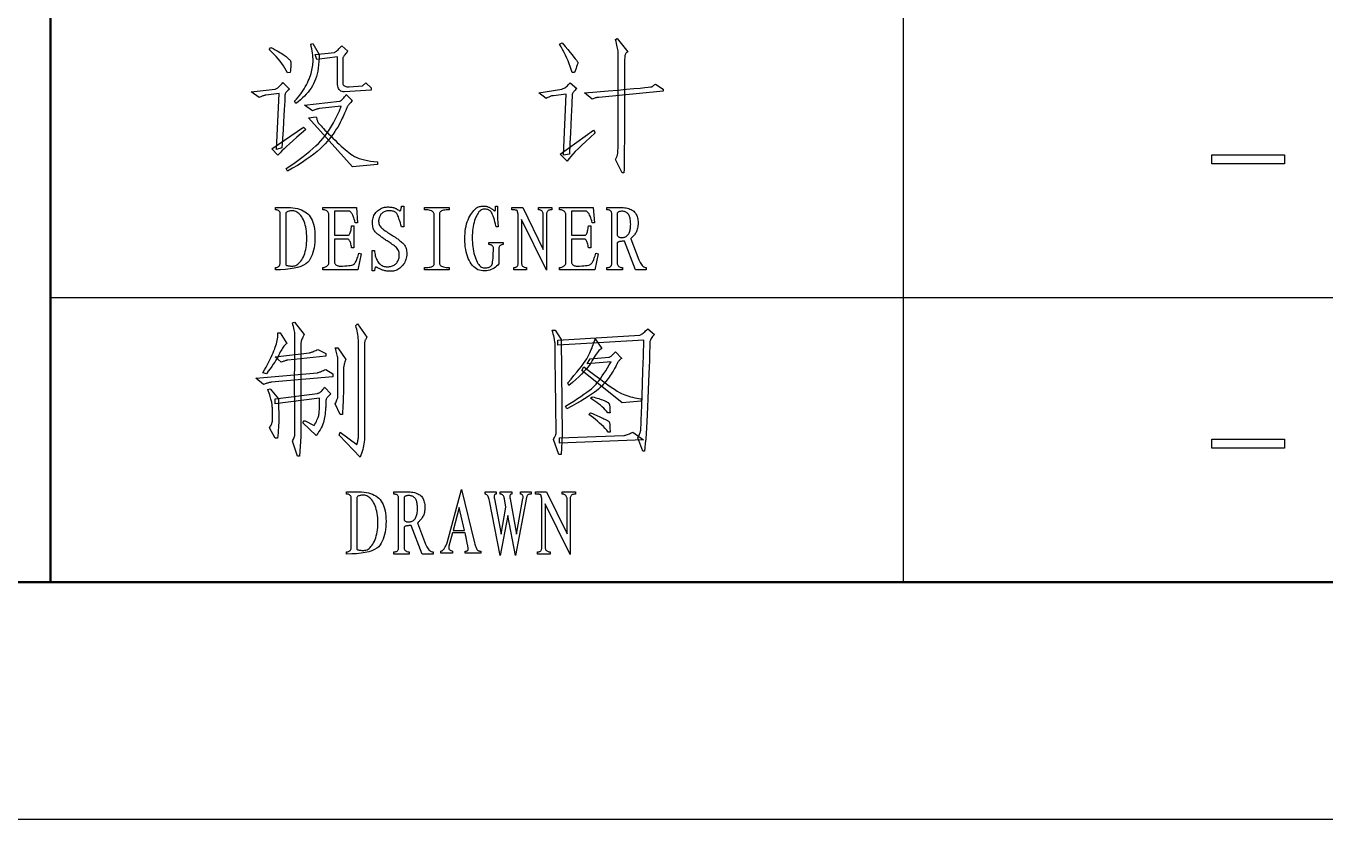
# Model space of a CAD drawing. Extents: x 0 to 420, y 0 to 297.
# Drawn here: x 234.48 to 261.9, y 0 to 16.74 of the extents above; entities that cross this region are included whole.
import ezdxf

# ---------------------------------------------------------------- set-up
doc = ezdxf.new("R2010")
doc.units = 0

msp = doc.modelspace()

# ---------------------------------------------------------------- linework, layer by layer
at = {"color": 7, "lineweight": 50}
for p, q in [((235, 5), (235, 47)), ((415, 5), (25, 5)), ((235, 5), (415, 5)), ((235, 5), (415, 5)), ((235, 5), (415, 5)), ((235, 5), (415, 5)), ((235, 5), (415, 5)), ((235, 5), (415, 5)), ((235, 5), (415, 5))]:
    msp.add_line(p, q, dxfattribs=at)
at = {"color": 7, "lineweight": 25}
for p, q in [((253, 5), (253, 47)), ((303, 11), (235, 11)), ((0, 0), (420, 0))]:
    msp.add_line(p, q, dxfattribs=at)
for points in [[(247.183, 16.19), (247.171, 16.183), (247.161, 16.175), (247.152, 16.167), (247.144, 16.158), (247.137, 16.148), (247.131, 16.138), (247.126, 16.127), (247.123, 16.115), (247.12, 16.103), (247.118, 16.091), (247.117, 16.068), (247.116, 16.027), (247.115, 15.966), (247.114, 15.886), (247.114, 15.788), (247.113, 15.67), (247.113, 15.533), (247.113, 15.376), (247.112, 15.201), (247.112, 15.007), (247.112, 14.81), (247.112, 14.626), (247.111, 14.455), (247.11, 14.298), (247.109, 14.154), (247.108, 14.024), (247.107, 13.907), (247.105, 13.803), (247.103, 13.713), (247.101, 13.636), (247.065, 13.636), (246.925, 13.917), (246.932, 13.931), (246.938, 13.945), (246.944, 13.958), (246.949, 13.971), (246.954, 13.984), (246.959, 13.997), (246.963, 14.01), (246.966, 14.022), (246.969, 14.034), (246.972, 14.046), (246.974, 14.067), (246.976, 14.107), (246.978, 14.165), (246.979, 14.243), (246.98, 14.339), (246.982, 14.454), (246.982, 14.587), (246.983, 14.74), (246.983, 14.911), (246.983, 15.101), (246.983, 15.29), (246.983, 15.462), (246.983, 15.614), (246.983, 15.748), (246.983, 15.864), (246.983, 15.96), (246.983, 16.039), (246.983, 16.098), (246.983, 16.139), (246.983, 16.161), (246.983, 16.176), (246.981, 16.193), (246.978, 16.214), (246.974, 16.238), (246.969, 16.265), (246.962, 16.295), (246.955, 16.329), (246.946, 16.365), (246.936, 16.405), (246.925, 16.448), (246.96, 16.472)], [(239.97, 16.091), (239.984, 16.078), (239.998, 16.066), (240.01, 16.055), (240.021, 16.045), (240.031, 16.035), (240.04, 16.026), (240.048, 16.018), (240.054, 16.01), (240.059, 16.003), (240.064, 15.997), (240.067, 15.989), (240.069, 15.978), (240.07, 15.963), (240.071, 15.944), (240.071, 15.922), (240.07, 15.896), (240.068, 15.867), (240.065, 15.834), (240.062, 15.797), (240.058, 15.757), (239.999, 15.745), (239.974, 15.794), (239.946, 15.843), (239.915, 15.893), (239.881, 15.942), (239.844, 15.991), (239.804, 16.04), (239.76, 16.09), (239.714, 16.139), (239.665, 16.188), (239.612, 16.237), (239.647, 16.284), (239.695, 16.259), (239.739, 16.235), (239.78, 16.213), (239.817, 16.191), (239.851, 16.171), (239.882, 16.153), (239.909, 16.135), (239.932, 16.119), (239.953, 16.104)], [(240.55, 15.517), (240.525, 15.471), (240.497, 15.427), (240.467, 15.383), (240.434, 15.34), (240.397, 15.298), (240.359, 15.257), (240.317, 15.217), (240.272, 15.177), (240.225, 15.138), (240.175, 15.101), (240.151, 15.147), (240.19, 15.192), (240.227, 15.236), (240.261, 15.279), (240.293, 15.323), (240.323, 15.366), (240.35, 15.408), (240.376, 15.45), (240.399, 15.492), (240.42, 15.534), (240.439, 15.575), (240.455, 15.616), (240.471, 15.655), (240.484, 15.694), (240.497, 15.732), (240.507, 15.768), (240.517, 15.804), (240.524, 15.839), (240.53, 15.873), (240.535, 15.906), (240.538, 15.938), (240.54, 15.971), (240.54, 16.006), (240.539, 16.042), (240.536, 16.081), (240.532, 16.122), (240.527, 16.164), (240.52, 16.209), (240.512, 16.255), (240.502, 16.304), (240.491, 16.354), (240.538, 16.366), (240.667, 16.132), (240.666, 16.056), (240.662, 15.983), (240.656, 15.914), (240.648, 15.848), (240.638, 15.785), (240.625, 15.725), (240.61, 15.668), (240.592, 15.614), (240.572, 15.564)], [(241.769, 15.429), (241.769, 15.382), (241.206, 15.347), (241.177, 15.348), (241.151, 15.354), (241.128, 15.363), (241.109, 15.377), (241.092, 15.393), (241.078, 15.414), (241.067, 15.438), (241.06, 15.467), (241.055, 15.498), (241.054, 15.534), (241.054, 16.085), (240.62, 16.026), (240.585, 16.132), (240.995, 16.179), (241.003, 16.182), (241.012, 16.188), (241.024, 16.196), (241.036, 16.207), (241.051, 16.22), (241.067, 16.235), (241.085, 16.252), (241.104, 16.272), (241.125, 16.295), (241.147, 16.319), (241.276, 16.202), (241.256, 16.182), (241.238, 16.162), (241.223, 16.145), (241.209, 16.128), (241.197, 16.113), (241.188, 16.099), (241.18, 16.086), (241.175, 16.075), (241.172, 16.064), (241.171, 16.056), (241.171, 16.043), (241.171, 16.021), (241.171, 15.99), (241.171, 15.951), (241.171, 15.902), (241.171, 15.844), (241.171, 15.777), (241.171, 15.701), (241.171, 15.616), (241.171, 15.522), (241.172, 15.509), (241.176, 15.497), (241.183, 15.487), (241.192, 15.477), (241.203, 15.47), (241.217, 15.463), (241.234, 15.458), (241.253, 15.455), (241.275, 15.453), (241.3, 15.452), (241.581, 15.476), (241.651, 15.534)], [(245.8, 16.378), (245.862, 16.304), (245.918, 16.237), (245.967, 16.178), (246.01, 16.126), (246.046, 16.08), (246.075, 16.042), (246.098, 16.012), (246.115, 15.988), (246.125, 15.971), (246.128, 15.962), (246.127, 15.955), (246.125, 15.944), (246.122, 15.931), (246.117, 15.915), (246.11, 15.896), (246.103, 15.874), (246.094, 15.849), (246.083, 15.821), (246.071, 15.79), (246.058, 15.757), (246.011, 15.757), (245.991, 15.818), (245.97, 15.878), (245.947, 15.939), (245.923, 15.999), (245.897, 16.059), (245.869, 16.118), (245.839, 16.178), (245.808, 16.237), (245.776, 16.296), (245.741, 16.354)], [(239.237, 15.347), (239.741, 15.405), (239.753, 15.409), (239.767, 15.415), (239.781, 15.423), (239.796, 15.433), (239.812, 15.446), (239.828, 15.461), (239.846, 15.479), (239.865, 15.499), (239.885, 15.521), (239.905, 15.546), (240.046, 15.405), (240.026, 15.389), (240.008, 15.374), (239.993, 15.359), (239.979, 15.344), (239.968, 15.33), (239.959, 15.317), (239.953, 15.305), (239.948, 15.293), (239.946, 15.281), (239.946, 15.27), (239.947, 15.25), (239.946, 15.209), (239.943, 15.149), (239.939, 15.068), (239.933, 14.967), (239.926, 14.846), (239.917, 14.706), (239.907, 14.545), (239.895, 14.364), (239.882, 14.163), (239.765, 14.128), (239.823, 15.311), (239.542, 15.276), (239.532, 15.274), (239.521, 15.271), (239.51, 15.267), (239.497, 15.263), (239.483, 15.259), (239.469, 15.254), (239.453, 15.248), (239.437, 15.243), (239.42, 15.236), (239.401, 15.229)], [(245.823, 14.011), (245.882, 15.3), (245.612, 15.265), (245.6, 15.264), (245.587, 15.262), (245.574, 15.259), (245.56, 15.255), (245.545, 15.25), (245.529, 15.243), (245.513, 15.236), (245.496, 15.227), (245.478, 15.217), (245.46, 15.206), (245.308, 15.323), (245.788, 15.405), (245.805, 15.409), (245.821, 15.414), (245.838, 15.422), (245.856, 15.431), (245.873, 15.443), (245.891, 15.457), (245.909, 15.473), (245.927, 15.491), (245.945, 15.512), (245.964, 15.534), (246.105, 15.417), (246.087, 15.399), (246.071, 15.382), (246.057, 15.366), (246.045, 15.351), (246.034, 15.338), (246.026, 15.326), (246.019, 15.314), (246.015, 15.304), (246.012, 15.296), (246.011, 15.288), (246.01, 15.269), (246.008, 15.227), (246.005, 15.16), (246.001, 15.071), (245.996, 14.957), (245.99, 14.82), (245.982, 14.659), (245.973, 14.474), (245.963, 14.266), (245.952, 14.034)], [(247.933, 15.358), (246.573, 15.229), (246.563, 15.229), (246.553, 15.228), (246.541, 15.226), (246.528, 15.224), (246.515, 15.221), (246.5, 15.217), (246.485, 15.212), (246.468, 15.207), (246.451, 15.201), (246.433, 15.194), (246.269, 15.323), (246.532, 15.346), (246.768, 15.366), (246.976, 15.384), (247.158, 15.4), (247.313, 15.414), (247.441, 15.426), (247.541, 15.436), (247.615, 15.443), (247.661, 15.449), (247.681, 15.452), (247.687, 15.455), (247.694, 15.458), (247.701, 15.462), (247.709, 15.467), (247.717, 15.473), (247.726, 15.479), (247.736, 15.486), (247.746, 15.493), (247.757, 15.502), (247.769, 15.511), (247.933, 15.405)], [(241.136, 15.042), (240.679, 14.995), (240.667, 14.992), (240.654, 14.989), (240.64, 14.986), (240.626, 14.982), (240.611, 14.977), (240.596, 14.973), (240.579, 14.967), (240.562, 14.961), (240.545, 14.955), (240.526, 14.948), (240.362, 15.065), (241.101, 15.147), (241.11, 15.151), (241.121, 15.157), (241.133, 15.165), (241.146, 15.176), (241.159, 15.188), (241.174, 15.204), (241.189, 15.221), (241.206, 15.241), (241.223, 15.263), (241.241, 15.288), (241.37, 15.159), (241.352, 15.141), (241.336, 15.123), (241.321, 15.107), (241.307, 15.092), (241.295, 15.077), (241.285, 15.063), (241.276, 15.051), (241.269, 15.039), (241.263, 15.028), (241.259, 15.018), (241.254, 15.007), (241.248, 14.992), (241.24, 14.974), (241.231, 14.952), (241.219, 14.926), (241.206, 14.897), (241.191, 14.864), (241.174, 14.827), (241.156, 14.787), (241.136, 14.743), (241.113, 14.697), (241.088, 14.65), (241.061, 14.603), (241.031, 14.555), (240.998, 14.506), (240.963, 14.456), (240.925, 14.406), (240.885, 14.355), (240.842, 14.303), (240.796, 14.251), (240.746, 14.198), (240.689, 14.143), (240.626, 14.088), (240.556, 14.032), (240.48, 13.974), (240.397, 13.916), (240.307, 13.856), (240.211, 13.795), (240.108, 13.734), (239.999, 13.671), (239.976, 13.729), (240.071, 13.794), (240.162, 13.858), (240.248, 13.919), (240.328, 13.98), (240.403, 14.038), (240.473, 14.096), (240.538, 14.151), (240.598, 14.206), (240.653, 14.258), (240.702, 14.309), (240.749, 14.362), (240.795, 14.419), (240.84, 14.481), (240.884, 14.548), (240.928, 14.619), (240.971, 14.694), (241.013, 14.774), (241.055, 14.859), (241.096, 14.948)], [(241.335, 14.034), (241.374, 14.007), (241.417, 13.983), (241.464, 13.96), (241.515, 13.94), (241.569, 13.923), (241.627, 13.908), (241.689, 13.895), (241.755, 13.884), (241.824, 13.876), (241.897, 13.87), (241.897, 13.811), (241.37, 13.765), (240.444, 14.796), (240.608, 14.819), (240.613, 14.799), (240.618, 14.78), (240.622, 14.763), (240.627, 14.747), (240.632, 14.733), (240.637, 14.72), (240.641, 14.709), (240.646, 14.699), (240.651, 14.691), (240.655, 14.684), (240.662, 14.677), (240.673, 14.664), (240.688, 14.648), (240.708, 14.627), (240.731, 14.602), (240.759, 14.573), (240.791, 14.54), (240.828, 14.503), (240.868, 14.461), (240.913, 14.415), (240.96, 14.368), (241.005, 14.323), (241.05, 14.28), (241.093, 14.239), (241.136, 14.2), (241.177, 14.163), (241.218, 14.127), (241.258, 14.094), (241.297, 14.063)], [(240.339, 14.597), (240.386, 14.55), (240.287, 14.464), (240.197, 14.386), (240.116, 14.314), (240.045, 14.25), (239.981, 14.192), (239.927, 14.142), (239.882, 14.099), (239.846, 14.062), (239.818, 14.033), (239.8, 14.011), (239.671, 14.14)], [(246.491, 14.479), (246.388, 14.385), (246.295, 14.298), (246.212, 14.219), (246.139, 14.148), (246.075, 14.084), (246.022, 14.028), (245.978, 13.98), (245.944, 13.939), (245.92, 13.907), (245.905, 13.882), (245.753, 14.034), (246.456, 14.538)], [(259.511, 14.018), (261.043, 14.018), (261.043, 13.827), (259.511, 13.827)], [(239.744, 11.638), (239.76, 11.639), (239.775, 11.641), (239.789, 11.645), (239.801, 11.651), (239.812, 11.658), (239.821, 11.666), (239.829, 11.676), (239.836, 11.688), (239.841, 11.701), (239.845, 11.716), (239.845, 12.802), (239.84, 12.813), (239.834, 12.822), (239.826, 12.83), (239.818, 12.837), (239.808, 12.843), (239.797, 12.848), (239.786, 12.852), (239.773, 12.855), (239.759, 12.856), (239.744, 12.857), (239.744, 12.904), (240.064, 12.904), (240.116, 12.899), (240.165, 12.892), (240.211, 12.882), (240.254, 12.87), (240.294, 12.855), (240.332, 12.837), (240.367, 12.817), (240.399, 12.794), (240.428, 12.768), (240.455, 12.74), (240.478, 12.708), (240.5, 12.674), (240.518, 12.636), (240.535, 12.595), (240.548, 12.551), (240.56, 12.504), (240.568, 12.453), (240.575, 12.4), (240.578, 12.343), (240.58, 12.283), (240.578, 12.222), (240.575, 12.164), (240.568, 12.108), (240.56, 12.054), (240.548, 12.003), (240.535, 11.954), (240.518, 11.908), (240.5, 11.864), (240.478, 11.822), (240.455, 11.783), (240.425, 11.746), (240.386, 11.714), (240.338, 11.685), (240.281, 11.66), (240.214, 11.639), (240.139, 11.622), (240.054, 11.608), (239.96, 11.599), (239.856, 11.593), (239.744, 11.591)], [(241.431, 12.583), (241.421, 12.622), (241.411, 12.658), (241.401, 12.69), (241.39, 12.72), (241.378, 12.745), (241.366, 12.768), (241.354, 12.787), (241.341, 12.803), (241.328, 12.816), (241.314, 12.826), (240.994, 12.826), (240.994, 12.318), (241.032, 12.318), (241.068, 12.318), (241.102, 12.318), (241.135, 12.318), (241.165, 12.318), (241.194, 12.318), (241.221, 12.318), (241.246, 12.318), (241.269, 12.318), (241.29, 12.318), (241.3, 12.328), (241.308, 12.341), (241.316, 12.356), (241.323, 12.373), (241.33, 12.392), (241.335, 12.413), (241.341, 12.437), (241.345, 12.463), (241.35, 12.491), (241.353, 12.521), (241.4, 12.521), (241.4, 12.052), (241.353, 12.052), (241.349, 12.079), (241.345, 12.105), (241.34, 12.128), (241.334, 12.15), (241.328, 12.169), (241.32, 12.187), (241.312, 12.203), (241.303, 12.217), (241.293, 12.229), (241.283, 12.24), (241.246, 12.24), (241.211, 12.24), (241.178, 12.24), (241.146, 12.24), (241.117, 12.24), (241.089, 12.24), (241.062, 12.24), (241.038, 12.24), (241.015, 12.24), (240.994, 12.24), (240.994, 11.74), (240.999, 11.726), (241.006, 11.714), (241.014, 11.704), (241.024, 11.695), (241.035, 11.687), (241.047, 11.681), (241.061, 11.676), (241.076, 11.672), (241.093, 11.67), (241.111, 11.669), (241.163, 11.67), (241.211, 11.672), (241.254, 11.675), (241.292, 11.679), (241.326, 11.684), (241.355, 11.69), (241.379, 11.698), (241.398, 11.707), (241.413, 11.717), (241.423, 11.728), (241.431, 11.741), (241.439, 11.755), (241.447, 11.772), (241.456, 11.79), (241.464, 11.811), (241.473, 11.833), (241.482, 11.858), (241.491, 11.884), (241.5, 11.912), (241.509, 11.943), (241.556, 11.927), (241.486, 11.591), (240.744, 11.591), (240.744, 11.638), (240.759, 11.639), (240.774, 11.641), (240.788, 11.645), (240.802, 11.651), (240.816, 11.658), (240.829, 11.666), (240.841, 11.676), (240.854, 11.688), (240.865, 11.701), (240.876, 11.716), (240.876, 12.771), (240.869, 12.787), (240.861, 12.802), (240.851, 12.815), (240.84, 12.826), (240.828, 12.835), (240.814, 12.843), (240.798, 12.849), (240.781, 12.853), (240.763, 12.856), (240.744, 12.857), (240.744, 12.904), (241.455, 12.904), (241.478, 12.583)], [(242.415, 11.665), (242.395, 11.645), (242.374, 11.627), (242.352, 11.612), (242.33, 11.598), (242.308, 11.586), (242.285, 11.577), (242.262, 11.569), (242.238, 11.564), (242.214, 11.561), (242.189, 11.56), (242.164, 11.56), (242.141, 11.561), (242.118, 11.563), (242.097, 11.565), (242.077, 11.568), (242.057, 11.571), (242.039, 11.575), (242.021, 11.58), (242.005, 11.585), (241.99, 11.591), (241.975, 11.597), (241.962, 11.603), (241.949, 11.609), (241.937, 11.615), (241.925, 11.62), (241.915, 11.626), (241.905, 11.631), (241.896, 11.636), (241.888, 11.641), (241.88, 11.646), (241.874, 11.649), (241.867, 11.65), (241.862, 11.649), (241.857, 11.645), (241.852, 11.638), (241.848, 11.629), (241.844, 11.617), (241.842, 11.603), (241.839, 11.587), (241.837, 11.568), (241.79, 11.568), (241.79, 11.997), (241.837, 11.997), (241.84, 11.968), (241.843, 11.94), (241.848, 11.913), (241.854, 11.887), (241.861, 11.862), (241.869, 11.838), (241.879, 11.815), (241.89, 11.792), (241.902, 11.771), (241.915, 11.751), (241.93, 11.733), (241.946, 11.716), (241.962, 11.702), (241.98, 11.689), (241.998, 11.678), (242.018, 11.669), (242.039, 11.662), (242.06, 11.658), (242.083, 11.655), (242.107, 11.654), (242.131, 11.654), (242.153, 11.657), (242.175, 11.66), (242.195, 11.665), (242.214, 11.671), (242.232, 11.679), (242.25, 11.688), (242.266, 11.699), (242.281, 11.711), (242.294, 11.724), (242.307, 11.739), (242.318, 11.754), (242.328, 11.77), (242.337, 11.788), (242.344, 11.806), (242.35, 11.825), (242.355, 11.845), (242.358, 11.867), (242.36, 11.889), (242.361, 11.912), (242.36, 11.935), (242.356, 11.957), (242.35, 11.979), (242.341, 12), (242.33, 12.02), (242.316, 12.039), (242.3, 12.058), (242.281, 12.077), (242.26, 12.094), (242.236, 12.111), (242.211, 12.127), (242.188, 12.142), (242.165, 12.157), (242.143, 12.172), (242.122, 12.186), (242.103, 12.199), (242.084, 12.212), (242.066, 12.224), (242.049, 12.236), (242.033, 12.247), (242.017, 12.258), (242.001, 12.27), (241.986, 12.281), (241.97, 12.292), (241.955, 12.304), (241.939, 12.316), (241.923, 12.328), (241.908, 12.34), (241.892, 12.352), (241.876, 12.365), (241.862, 12.378), (241.848, 12.393), (241.836, 12.41), (241.826, 12.428), (241.817, 12.449), (241.809, 12.471), (241.803, 12.494), (241.799, 12.52), (241.796, 12.547), (241.794, 12.576), (241.795, 12.605), (241.797, 12.633), (241.801, 12.66), (241.807, 12.686), (241.815, 12.71), (241.825, 12.734), (241.837, 12.757), (241.851, 12.778), (241.866, 12.798), (241.884, 12.818), (241.903, 12.836), (241.922, 12.852), (241.942, 12.866), (241.962, 12.878), (241.983, 12.889), (242.004, 12.898), (242.025, 12.905), (242.047, 12.91), (242.069, 12.914), (242.091, 12.915), (242.113, 12.916), (242.134, 12.916), (242.154, 12.915), (242.172, 12.914), (242.19, 12.912), (242.206, 12.91), (242.221, 12.907), (242.235, 12.904), (242.248, 12.9), (242.259, 12.896), (242.27, 12.891), (242.281, 12.886), (242.291, 12.881), (242.301, 12.876), (242.311, 12.87), (242.321, 12.865), (242.33, 12.859), (242.339, 12.853), (242.348, 12.847), (242.357, 12.841), (242.365, 12.837), (242.373, 12.835), (242.379, 12.837), (242.386, 12.841), (242.391, 12.849), (242.396, 12.86), (242.4, 12.874), (242.403, 12.891), (242.406, 12.912), (242.408, 12.935), (242.455, 12.935), (242.455, 12.497), (242.408, 12.497), (242.395, 12.541), (242.384, 12.581), (242.372, 12.618), (242.361, 12.651), (242.351, 12.681), (242.341, 12.707), (242.332, 12.73), (242.323, 12.75), (242.314, 12.766), (242.306, 12.779), (242.298, 12.789), (242.288, 12.799), (242.276, 12.807), (242.264, 12.814), (242.249, 12.821), (242.234, 12.826), (242.217, 12.83), (242.199, 12.834), (242.179, 12.836), (242.158, 12.837), (242.136, 12.837), (242.116, 12.836), (242.096, 12.833), (242.078, 12.829), (242.06, 12.824), (242.043, 12.817), (242.027, 12.808), (242.013, 12.799), (241.999, 12.787), (241.986, 12.775), (241.974, 12.761), (241.963, 12.747), (241.954, 12.732), (241.946, 12.716), (241.939, 12.7), (241.933, 12.682), (241.929, 12.665), (241.926, 12.646), (241.924, 12.627), (241.923, 12.607), (241.925, 12.587), (241.929, 12.567), (241.936, 12.547), (241.945, 12.527), (241.957, 12.508), (241.972, 12.489), (241.99, 12.47), (242.011, 12.452), (242.034, 12.433), (242.06, 12.415), (242.087, 12.398), (242.112, 12.381), (242.136, 12.366), (242.159, 12.351), (242.18, 12.337), (242.2, 12.324), (242.219, 12.313), (242.236, 12.302), (242.252, 12.292), (242.267, 12.283), (242.281, 12.274), (242.296, 12.264), (242.311, 12.254), (242.326, 12.243), (242.342, 12.231), (242.358, 12.218), (242.375, 12.205), (242.392, 12.191), (242.409, 12.177), (242.427, 12.162), (242.444, 12.145), (242.46, 12.127), (242.473, 12.108), (242.485, 12.087), (242.495, 12.064), (242.503, 12.04), (242.509, 12.014), (242.513, 11.987), (242.516, 11.958), (242.517, 11.927), (242.516, 11.896), (242.513, 11.867), (242.508, 11.838), (242.501, 11.81), (242.492, 11.784), (242.48, 11.758), (242.467, 11.733), (242.452, 11.71), (242.435, 11.687)], [(243.212, 12.787), (243.212, 11.716), (243.217, 11.701), (243.225, 11.688), (243.237, 11.676), (243.252, 11.666), (243.271, 11.658), (243.293, 11.651), (243.318, 11.645), (243.347, 11.641), (243.38, 11.639), (243.415, 11.638), (243.415, 11.591), (242.892, 11.591), (242.892, 11.638), (242.928, 11.639), (242.96, 11.641), (242.989, 11.644), (243.015, 11.648), (243.037, 11.654), (243.055, 11.661), (243.07, 11.669), (243.082, 11.678), (243.09, 11.689), (243.095, 11.701), (243.095, 12.771), (243.09, 12.787), (243.082, 12.802), (243.07, 12.815), (243.055, 12.826), (243.037, 12.835), (243.015, 12.843), (242.989, 12.849), (242.96, 12.853), (242.928, 12.856), (242.892, 12.857), (242.892, 12.904), (243.415, 12.904), (243.415, 12.857), (243.38, 12.856), (243.347, 12.854), (243.318, 12.85), (243.293, 12.846), (243.271, 12.839), (243.252, 12.832), (243.237, 12.822), (243.225, 12.812), (243.217, 12.8)], [(244.052, 12.923), (244.071, 12.927), (244.09, 12.93), (244.107, 12.932), (244.124, 12.933), (244.14, 12.934), (244.155, 12.934), (244.17, 12.933), (244.183, 12.932), (244.196, 12.93), (244.208, 12.927), (244.22, 12.924), (244.232, 12.92), (244.243, 12.915), (244.255, 12.91), (244.266, 12.905), (244.277, 12.899), (244.289, 12.892), (244.3, 12.885), (244.311, 12.877), (244.322, 12.869), (244.332, 12.86), (244.342, 12.854), (244.35, 12.848), (244.358, 12.843), (244.365, 12.839), (244.37, 12.837), (244.375, 12.835), (244.379, 12.835), (244.382, 12.835), (244.384, 12.837), (244.386, 12.84), (244.387, 12.845), (244.388, 12.851), (244.389, 12.859), (244.39, 12.868), (244.391, 12.878), (244.391, 12.89), (244.392, 12.904), (244.392, 12.918), (244.392, 12.935), (244.431, 12.935), (244.431, 12.918), (244.431, 12.9), (244.431, 12.882), (244.431, 12.864), (244.431, 12.846), (244.431, 12.828), (244.431, 12.809), (244.431, 12.79), (244.431, 12.771), (244.431, 12.751), (244.431, 12.731), (244.432, 12.71), (244.432, 12.687), (244.434, 12.664), (244.435, 12.639), (244.437, 12.613), (244.439, 12.586), (244.441, 12.558), (244.444, 12.528), (244.447, 12.497), (244.408, 12.497), (244.394, 12.551), (244.38, 12.601), (244.367, 12.645), (244.355, 12.685), (244.342, 12.72), (244.33, 12.751), (244.319, 12.776), (244.308, 12.797), (244.297, 12.814), (244.287, 12.826), (244.276, 12.834), (244.265, 12.842), (244.253, 12.849), (244.24, 12.856), (244.226, 12.861), (244.212, 12.865), (244.196, 12.868), (244.18, 12.871), (244.163, 12.872), (244.146, 12.872), (244.128, 12.871), (244.11, 12.866), (244.093, 12.857), (244.076, 12.845), (244.059, 12.829), (244.042, 12.811), (244.026, 12.788), (244.01, 12.762), (243.994, 12.733), (243.978, 12.701), (243.963, 12.665), (243.95, 12.628), (243.938, 12.59), (243.928, 12.549), (243.919, 12.507), (243.912, 12.463), (243.907, 12.418), (243.903, 12.371), (243.901, 12.322), (243.9, 12.271), (243.901, 12.22), (243.903, 12.17), (243.907, 12.122), (243.912, 12.075), (243.918, 12.03), (243.927, 11.985), (243.936, 11.942), (243.947, 11.901), (243.96, 11.861), (243.974, 11.822), (243.989, 11.785), (244.005, 11.753), (244.021, 11.724), (244.038, 11.699), (244.056, 11.678), (244.074, 11.661), (244.093, 11.647), (244.113, 11.638), (244.133, 11.632), (244.154, 11.63), (244.174, 11.631), (244.193, 11.632), (244.211, 11.634), (244.228, 11.638), (244.244, 11.642), (244.258, 11.647), (244.271, 11.653), (244.282, 11.66), (244.293, 11.668), (244.302, 11.677), (244.31, 11.689), (244.318, 11.707), (244.324, 11.731), (244.33, 11.761), (244.334, 11.796), (244.338, 11.837), (244.341, 11.884), (244.343, 11.937), (244.345, 11.996), (244.345, 12.06), (244.341, 12.072), (244.336, 12.082), (244.33, 12.092), (244.323, 12.1), (244.314, 12.107), (244.304, 12.112), (244.293, 12.117), (244.28, 12.12), (244.266, 12.122), (244.251, 12.122), (244.251, 12.169), (244.556, 12.169), (244.556, 12.122), (244.541, 12.122), (244.527, 12.12), (244.515, 12.116), (244.504, 12.111), (244.494, 12.105), (244.485, 12.097), (244.477, 12.088), (244.471, 12.077), (244.466, 12.065), (244.462, 12.052), (244.462, 11.716), (244.44, 11.689), (244.415, 11.665), (244.389, 11.644), (244.362, 11.625), (244.332, 11.609), (244.302, 11.595), (244.269, 11.584), (244.235, 11.576), (244.199, 11.571), (244.162, 11.568), (244.124, 11.568), (244.088, 11.573), (244.054, 11.581), (244.021, 11.593), (243.99, 11.61), (243.96, 11.63), (243.932, 11.654), (243.905, 11.683), (243.88, 11.715), (243.857, 11.751), (243.835, 11.791), (243.816, 11.832), (243.799, 11.876), (243.784, 11.922), (243.772, 11.97), (243.762, 12.02), (243.754, 12.073), (243.748, 12.128), (243.745, 12.184), (243.744, 12.244), (243.745, 12.302), (243.748, 12.359), (243.753, 12.413), (243.76, 12.465), (243.77, 12.514), (243.782, 12.561), (243.795, 12.605), (243.811, 12.647), (243.829, 12.687), (243.849, 12.724), (243.87, 12.758), (243.891, 12.789), (243.912, 12.817), (243.932, 12.842), (243.953, 12.864), (243.973, 12.882), (243.993, 12.897), (244.013, 12.909), (244.033, 12.918)], [(244.869, 12.763), (244.845, 12.841), (244.838, 12.844), (244.831, 12.847), (244.822, 12.849), (244.813, 12.851), (244.802, 12.853), (244.791, 12.854), (244.778, 12.855), (244.765, 12.856), (244.751, 12.857), (244.736, 12.857), (244.736, 12.904), (244.97, 12.904), (245.4, 12.021), (245.4, 12.771), (245.396, 12.787), (245.391, 12.802), (245.384, 12.815), (245.376, 12.826), (245.367, 12.835), (245.356, 12.843), (245.343, 12.849), (245.33, 12.853), (245.315, 12.856), (245.298, 12.857), (245.298, 12.904), (245.58, 12.904), (245.58, 12.857), (245.562, 12.856), (245.545, 12.854), (245.53, 12.85), (245.517, 12.846), (245.505, 12.839), (245.495, 12.832), (245.487, 12.822), (245.48, 12.812), (245.474, 12.8), (245.47, 12.787), (245.47, 11.583), (244.939, 12.654), (244.939, 11.716), (244.943, 11.701), (244.948, 11.688), (244.955, 11.676), (244.964, 11.666), (244.974, 11.658), (244.986, 11.651), (244.999, 11.645), (245.014, 11.641), (245.03, 11.639), (245.048, 11.638), (245.048, 11.591), (244.775, 11.591), (244.775, 11.638), (244.79, 11.639), (244.804, 11.641), (244.816, 11.644), (244.827, 11.649), (244.837, 11.656), (244.846, 11.663), (244.854, 11.673), (244.86, 11.683), (244.865, 11.695), (244.869, 11.708)], [(246.431, 12.583), (246.421, 12.622), (246.411, 12.658), (246.401, 12.69), (246.39, 12.72), (246.378, 12.745), (246.366, 12.768), (246.354, 12.787), (246.341, 12.803), (246.328, 12.816), (246.314, 12.826), (245.994, 12.826), (245.994, 12.318), (246.032, 12.318), (246.068, 12.318), (246.102, 12.318), (246.135, 12.318), (246.165, 12.318), (246.194, 12.318), (246.221, 12.318), (246.246, 12.318), (246.269, 12.318), (246.29, 12.318), (246.3, 12.328), (246.308, 12.341), (246.316, 12.356), (246.323, 12.373), (246.33, 12.392), (246.335, 12.413), (246.341, 12.437), (246.345, 12.463), (246.35, 12.491), (246.353, 12.521), (246.4, 12.521), (246.4, 12.052), (246.353, 12.052), (246.349, 12.079), (246.345, 12.105), (246.34, 12.128), (246.334, 12.15), (246.328, 12.169), (246.32, 12.187), (246.312, 12.203), (246.303, 12.217), (246.293, 12.229), (246.283, 12.24), (246.246, 12.24), (246.211, 12.24), (246.178, 12.24), (246.146, 12.24), (246.117, 12.24), (246.089, 12.24), (246.062, 12.24), (246.038, 12.24), (246.015, 12.24), (245.994, 12.24), (245.994, 11.74), (245.999, 11.726), (246.006, 11.714), (246.014, 11.704), (246.024, 11.695), (246.035, 11.687), (246.047, 11.681), (246.061, 11.676), (246.076, 11.672), (246.093, 11.67), (246.111, 11.669), (246.163, 11.67), (246.211, 11.672), (246.254, 11.675), (246.292, 11.679), (246.326, 11.684), (246.355, 11.69), (246.379, 11.698), (246.398, 11.707), (246.413, 11.717), (246.423, 11.728), (246.431, 11.741), (246.439, 11.755), (246.447, 11.772), (246.456, 11.79), (246.464, 11.811), (246.473, 11.833), (246.482, 11.858), (246.491, 11.884), (246.5, 11.912), (246.509, 11.943), (246.556, 11.927), (246.486, 11.591), (245.744, 11.591), (245.744, 11.638), (245.759, 11.639), (245.774, 11.641), (245.788, 11.645), (245.802, 11.651), (245.816, 11.658), (245.829, 11.666), (245.841, 11.676), (245.854, 11.688), (245.865, 11.701), (245.876, 11.716), (245.876, 12.771), (245.869, 12.787), (245.861, 12.802), (245.851, 12.815), (245.84, 12.826), (245.828, 12.835), (245.814, 12.843), (245.798, 12.849), (245.781, 12.853), (245.763, 12.856), (245.744, 12.857), (245.744, 12.904), (246.455, 12.904), (246.478, 12.583)], [(246.962, 12.162), (246.962, 11.716), (246.966, 11.701), (246.972, 11.688), (246.979, 11.676), (246.987, 11.666), (246.997, 11.658), (247.009, 11.651), (247.022, 11.645), (247.037, 11.641), (247.054, 11.639), (247.072, 11.638), (247.072, 11.591), (246.744, 11.591), (246.744, 11.638), (246.76, 11.639), (246.775, 11.641), (246.789, 11.644), (246.801, 11.649), (246.812, 11.656), (246.821, 11.663), (246.829, 11.673), (246.836, 11.683), (246.841, 11.695), (246.845, 11.708), (246.845, 12.787), (246.841, 12.8), (246.836, 12.812), (246.829, 12.822), (246.821, 12.832), (246.812, 12.839), (246.801, 12.846), (246.789, 12.85), (246.775, 12.854), (246.76, 12.856), (246.744, 12.857), (246.744, 12.904), (247.087, 12.904), (247.119, 12.9), (247.149, 12.895), (247.178, 12.889), (247.204, 12.881), (247.229, 12.872), (247.252, 12.862), (247.273, 12.851), (247.292, 12.839), (247.31, 12.825), (247.326, 12.81), (247.34, 12.794), (247.352, 12.776), (247.363, 12.756), (247.373, 12.736), (247.381, 12.713), (247.388, 12.689), (247.393, 12.664), (247.397, 12.637), (247.399, 12.609), (247.4, 12.579), (247.399, 12.55), (247.397, 12.521), (247.394, 12.494), (247.389, 12.469), (247.383, 12.445), (247.376, 12.422), (247.367, 12.401), (247.357, 12.381), (247.346, 12.362), (247.333, 12.345), (247.321, 12.329), (247.309, 12.315), (247.297, 12.302), (247.287, 12.29), (247.278, 12.28), (247.269, 12.271), (247.262, 12.263), (247.255, 12.256), (247.249, 12.251), (247.244, 12.247), (247.415, 11.802), (247.428, 11.772), (247.442, 11.746), (247.456, 11.722), (247.47, 11.701), (247.486, 11.683), (247.502, 11.668), (247.518, 11.656), (247.535, 11.647), (247.553, 11.641), (247.572, 11.638), (247.572, 11.591), (247.345, 11.591), (247.111, 12.193), (247.087, 12.192), (247.065, 12.192), (247.045, 12.19), (247.027, 12.188), (247.011, 12.185), (246.997, 12.182), (246.986, 12.177), (246.976, 12.173), (246.968, 12.167)], [(239.962, 11.693), (239.969, 11.688), (239.978, 11.684), (239.989, 11.681), (240.001, 11.678), (240.015, 11.675), (240.031, 11.673), (240.048, 11.671), (240.067, 11.67), (240.088, 11.67), (240.111, 11.669), (240.134, 11.671), (240.157, 11.676), (240.179, 11.684), (240.2, 11.695), (240.221, 11.709), (240.242, 11.727), (240.261, 11.748), (240.281, 11.772), (240.3, 11.799), (240.318, 11.829), (240.335, 11.863), (240.35, 11.898), (240.364, 11.935), (240.375, 11.974), (240.385, 12.016), (240.393, 12.06), (240.4, 12.105), (240.404, 12.153), (240.407, 12.203), (240.408, 12.255), (240.407, 12.307), (240.404, 12.357), (240.4, 12.405), (240.393, 12.45), (240.385, 12.494), (240.375, 12.535), (240.364, 12.574), (240.35, 12.61), (240.335, 12.645), (240.318, 12.677), (240.3, 12.707), (240.281, 12.733), (240.261, 12.757), (240.241, 12.777), (240.22, 12.794), (240.199, 12.808), (240.177, 12.819), (240.154, 12.827), (240.131, 12.832), (240.107, 12.833), (240.084, 12.833), (240.062, 12.832), (240.043, 12.829), (240.026, 12.826), (240.01, 12.822), (239.997, 12.817), (239.985, 12.81), (239.976, 12.803), (239.968, 12.795), (239.962, 12.787)], [(247.197, 12.763), (247.187, 12.775), (247.176, 12.786), (247.165, 12.795), (247.153, 12.803), (247.14, 12.81), (247.126, 12.816), (247.112, 12.82), (247.097, 12.823), (247.081, 12.825), (247.064, 12.826), (247.047, 12.825), (247.032, 12.824), (247.019, 12.822), (247.006, 12.819), (246.996, 12.816), (246.986, 12.812), (246.978, 12.806), (246.971, 12.801), (246.966, 12.794), (246.962, 12.787), (246.962, 12.318), (246.966, 12.309), (246.971, 12.301), (246.977, 12.294), (246.985, 12.288), (246.994, 12.283), (247.004, 12.278), (247.015, 12.275), (247.027, 12.273), (247.041, 12.271), (247.056, 12.271), (247.073, 12.272), (247.089, 12.274), (247.104, 12.277), (247.119, 12.282), (247.133, 12.287), (247.147, 12.295), (247.159, 12.303), (247.171, 12.313), (247.182, 12.325), (247.193, 12.337), (247.202, 12.351), (247.211, 12.367), (247.219, 12.385), (247.225, 12.404), (247.231, 12.424), (247.235, 12.447), (247.239, 12.47), (247.242, 12.496), (247.243, 12.523), (247.244, 12.552), (247.243, 12.581), (247.242, 12.608), (247.239, 12.633), (247.236, 12.657), (247.232, 12.679), (247.227, 12.699), (247.221, 12.718), (247.214, 12.735), (247.206, 12.75)], [(240.157, 8.175), (240.156, 8.204), (240.155, 8.249), (240.154, 8.311), (240.154, 8.388), (240.153, 8.482), (240.152, 8.592), (240.152, 8.719), (240.152, 8.861), (240.151, 9.02), (240.151, 9.194), (240.151, 9.369), (240.152, 9.526), (240.152, 9.667), (240.152, 9.791), (240.153, 9.899), (240.154, 9.989), (240.154, 10.063), (240.155, 10.121), (240.156, 10.161), (240.157, 10.184), (240.158, 10.201), (240.157, 10.22), (240.155, 10.242), (240.152, 10.267), (240.147, 10.294), (240.141, 10.324), (240.134, 10.357), (240.125, 10.393), (240.116, 10.431), (240.105, 10.472), (240.151, 10.483), (240.351, 10.226), (240.337, 10.198), (240.325, 10.172), (240.315, 10.148), (240.306, 10.125), (240.298, 10.104), (240.292, 10.084), (240.287, 10.066), (240.283, 10.049), (240.281, 10.034), (240.28, 10.02), (240.28, 9.989), (240.28, 9.922), (240.28, 9.818), (240.28, 9.677), (240.28, 9.5), (240.28, 9.287), (240.28, 9.037), (240.28, 8.751), (240.28, 8.428), (240.28, 8.069), (240.257, 7.659), (240.21, 7.659), (240.105, 7.976), (240.116, 7.994), (240.125, 8.013), (240.134, 8.033), (240.141, 8.052), (240.147, 8.072), (240.152, 8.092), (240.155, 8.112), (240.157, 8.133), (240.158, 8.154)], [(241.628, 8.046), (241.625, 8.004), (241.62, 7.962), (241.615, 7.92), (241.607, 7.879), (241.599, 7.838), (241.589, 7.797), (241.577, 7.756), (241.564, 7.716), (241.55, 7.676), (241.534, 7.636), (241.089, 8.104), (241.112, 8.163), (241.464, 7.905), (241.471, 7.924), (241.477, 7.944), (241.482, 7.965), (241.486, 7.986), (241.49, 8.008), (241.493, 8.03), (241.496, 8.054), (241.498, 8.078), (241.499, 8.102), (241.499, 8.128), (241.499, 10.026), (241.498, 10.066), (241.497, 10.106), (241.494, 10.145), (241.49, 10.184), (241.484, 10.223), (241.478, 10.261), (241.47, 10.299), (241.462, 10.338), (241.452, 10.375), (241.44, 10.413), (241.476, 10.448), (241.675, 10.167), (241.666, 10.153), (241.658, 10.14), (241.651, 10.127), (241.645, 10.114), (241.64, 10.102), (241.635, 10.091), (241.632, 10.08), (241.63, 10.069), (241.628, 10.059), (241.628, 10.05), (241.628, 10.021), (241.628, 9.955), (241.628, 9.85), (241.628, 9.707), (241.628, 9.525), (241.628, 9.306), (241.628, 9.048), (241.628, 8.752), (241.628, 8.418)], [(239.554, 9.393), (239.483, 9.417), (239.518, 9.479), (239.55, 9.538), (239.579, 9.595), (239.607, 9.649), (239.633, 9.701), (239.656, 9.75), (239.678, 9.797), (239.697, 9.841), (239.714, 9.882), (239.73, 9.921), (239.743, 9.958), (239.755, 9.994), (239.765, 10.03), (239.775, 10.065), (239.782, 10.1), (239.789, 10.133), (239.794, 10.166), (239.797, 10.198), (239.799, 10.23), (239.8, 10.261), (239.847, 10.261), (239.987, 10.038), (239.971, 10.025), (239.955, 10.011), (239.939, 9.994), (239.924, 9.976), (239.908, 9.956), (239.893, 9.934), (239.878, 9.91), (239.864, 9.884), (239.849, 9.857), (239.835, 9.827), (239.82, 9.795), (239.801, 9.761), (239.78, 9.724), (239.756, 9.685), (239.73, 9.642), (239.7, 9.598), (239.668, 9.551), (239.632, 9.501), (239.595, 9.448)], [(245.8, 8.104), (245.776, 7.694), (245.73, 7.694), (245.612, 8.011), (245.623, 8.031), (245.633, 8.05), (245.642, 8.067), (245.65, 8.083), (245.656, 8.097), (245.662, 8.11), (245.666, 8.121), (245.669, 8.131), (245.67, 8.139), (245.671, 8.145), (245.671, 8.16), (245.67, 8.192), (245.67, 8.242), (245.669, 8.309), (245.668, 8.393), (245.667, 8.495), (245.665, 8.614), (245.663, 8.751), (245.661, 8.905), (245.659, 9.077), (245.657, 9.249), (245.655, 9.404), (245.653, 9.542), (245.652, 9.663), (245.65, 9.767), (245.649, 9.854), (245.649, 9.924), (245.648, 9.977), (245.648, 10.013), (245.647, 10.032), (245.647, 10.045), (245.645, 10.061), (245.642, 10.08), (245.638, 10.103), (245.633, 10.13), (245.626, 10.161), (245.619, 10.195), (245.61, 10.233), (245.6, 10.274), (245.589, 10.319), (245.647, 10.319), (245.776, 10.12)], [(247.616, 9.054), (247.609, 8.87), (247.602, 8.698), (247.594, 8.539), (247.586, 8.392), (247.578, 8.257), (247.57, 8.134), (247.561, 8.023), (247.552, 7.925), (247.543, 7.839), (247.534, 7.765), (247.499, 7.765), (247.394, 8.046), (247.405, 8.064), (247.415, 8.083), (247.424, 8.101), (247.432, 8.119), (247.439, 8.137), (247.445, 8.154), (247.45, 8.171), (247.454, 8.188), (247.456, 8.205), (247.458, 8.222), (247.46, 8.255), (247.462, 8.323), (247.466, 8.426), (247.471, 8.563), (247.477, 8.734), (247.484, 8.94), (247.492, 9.181), (247.501, 9.455), (247.511, 9.765), (247.522, 10.108), (245.706, 10.003), (245.706, 10.108), (247.44, 10.214), (247.451, 10.217), (247.462, 10.223), (247.475, 10.23), (247.489, 10.24), (247.505, 10.252), (247.522, 10.266), (247.541, 10.282), (247.56, 10.3), (247.582, 10.32), (247.605, 10.343), (247.745, 10.226), (247.725, 10.203), (247.707, 10.181), (247.692, 10.161), (247.679, 10.142), (247.668, 10.124), (247.659, 10.108), (247.652, 10.093), (247.648, 10.079), (247.645, 10.067), (247.646, 10.056), (247.646, 10.036), (247.646, 9.999), (247.645, 9.943), (247.644, 9.87), (247.641, 9.779), (247.638, 9.67), (247.634, 9.542), (247.629, 9.397), (247.623, 9.235)], [(240.808, 9.768), (240.011, 9.686), (240.001, 9.684), (239.99, 9.681), (239.978, 9.677), (239.966, 9.673), (239.952, 9.669), (239.938, 9.664), (239.922, 9.659), (239.906, 9.653), (239.888, 9.646), (239.87, 9.64), (239.741, 9.757), (240.468, 9.839), (240.48, 9.842), (240.494, 9.845), (240.508, 9.85), (240.524, 9.856), (240.541, 9.862), (240.559, 9.87), (240.579, 9.878), (240.599, 9.888), (240.621, 9.898), (240.644, 9.909), (240.808, 9.827)], [(241.23, 9.698), (241.221, 9.671), (241.213, 9.646), (241.206, 9.622), (241.2, 9.601), (241.194, 9.581), (241.19, 9.563), (241.187, 9.547), (241.185, 9.533), (241.183, 9.521), (241.183, 9.511), (241.183, 9.499), (241.183, 9.482), (241.183, 9.46), (241.183, 9.433), (241.183, 9.401), (241.183, 9.364), (241.183, 9.322), (241.183, 9.274), (241.183, 9.222), (241.183, 9.165), (241.182, 9.105), (241.182, 9.044), (241.181, 8.983), (241.179, 8.921), (241.177, 8.859), (241.174, 8.796), (241.171, 8.732), (241.168, 8.668), (241.164, 8.603), (241.159, 8.538), (241.112, 8.538), (241.007, 8.761), (241.018, 8.783), (241.028, 8.805), (241.037, 8.825), (241.044, 8.843), (241.051, 8.86), (241.056, 8.876), (241.06, 8.89), (241.063, 8.903), (241.065, 8.915), (241.065, 8.925), (241.065, 8.937), (241.065, 8.955), (241.065, 8.978), (241.065, 9.007), (241.065, 9.042), (241.065, 9.082), (241.065, 9.128), (241.065, 9.18), (241.065, 9.237), (241.065, 9.3), (241.065, 9.363), (241.065, 9.42), (241.065, 9.473), (241.065, 9.52), (241.065, 9.562), (241.065, 9.599), (241.065, 9.63), (241.065, 9.656), (241.065, 9.677), (241.065, 9.692), (241.065, 9.706), (241.063, 9.723), (241.06, 9.742), (241.056, 9.764), (241.051, 9.788), (241.044, 9.814), (241.037, 9.843), (241.028, 9.874), (241.018, 9.908), (241.007, 9.944), (241.065, 9.944)], [(245.94, 9.147), (245.917, 9.206), (245.985, 9.284), (246.047, 9.357), (246.105, 9.427), (246.157, 9.492), (246.204, 9.553), (246.246, 9.61), (246.283, 9.663), (246.315, 9.712), (246.341, 9.757), (246.362, 9.798), (246.38, 9.836), (246.397, 9.873), (246.413, 9.909), (246.428, 9.944), (246.441, 9.978), (246.454, 10.011), (246.465, 10.043), (246.475, 10.073), (246.484, 10.103), (246.491, 10.132), (246.632, 9.933), (246.613, 9.919), (246.594, 9.903), (246.575, 9.885), (246.555, 9.863), (246.535, 9.839), (246.515, 9.812), (246.495, 9.782), (246.474, 9.749), (246.454, 9.713), (246.433, 9.675), (246.409, 9.634), (246.379, 9.59), (246.344, 9.544), (246.303, 9.495), (246.257, 9.443), (246.205, 9.389), (246.147, 9.333), (246.084, 9.273), (246.015, 9.212)], [(246.603, 9.106), (246.567, 9.073), (246.524, 9.038), (246.472, 8.999), (246.413, 8.958), (246.346, 8.914), (246.271, 8.868), (246.189, 8.819), (246.098, 8.767), (246, 8.712), (245.894, 8.655), (245.87, 8.714), (245.961, 8.769), (246.045, 8.821), (246.122, 8.871), (246.194, 8.918), (246.258, 8.963), (246.317, 9.005), (246.368, 9.044), (246.414, 9.081), (246.453, 9.116), (246.485, 9.147), (246.515, 9.18), (246.546, 9.216), (246.578, 9.257), (246.611, 9.301), (246.645, 9.35), (246.68, 9.402), (246.716, 9.458), (246.754, 9.519), (246.792, 9.583), (246.831, 9.651), (246.327, 9.604), (246.386, 9.71), (246.784, 9.745), (246.794, 9.748), (246.805, 9.753), (246.817, 9.761), (246.829, 9.769), (246.843, 9.78), (246.857, 9.793), (246.873, 9.807), (246.889, 9.824), (246.907, 9.842), (246.925, 9.862), (247.054, 9.722), (247.038, 9.708), (247.024, 9.695), (247.011, 9.683), (246.999, 9.671), (246.989, 9.66), (246.981, 9.65), (246.973, 9.64), (246.967, 9.632), (246.963, 9.624), (246.96, 9.616), (246.957, 9.608), (246.952, 9.597), (246.946, 9.584), (246.937, 9.568), (246.928, 9.55), (246.916, 9.53), (246.903, 9.507), (246.889, 9.481), (246.872, 9.453), (246.855, 9.423), (246.835, 9.391), (246.814, 9.359), (246.792, 9.328), (246.769, 9.296), (246.745, 9.265), (246.719, 9.233), (246.692, 9.201), (246.663, 9.17), (246.634, 9.138)], [(240.96, 9.393), (240.96, 9.335), (239.659, 9.218), (239.645, 9.215), (239.63, 9.212), (239.615, 9.209), (239.599, 9.205), (239.583, 9.2), (239.566, 9.195), (239.549, 9.19), (239.532, 9.184), (239.514, 9.178), (239.495, 9.171), (239.331, 9.3), (240.632, 9.417), (240.642, 9.42), (240.654, 9.423), (240.667, 9.428), (240.682, 9.434), (240.699, 9.44), (240.718, 9.448), (240.738, 9.456), (240.759, 9.466), (240.783, 9.476), (240.808, 9.487)], [(246.21, 9.464), (246.257, 9.546), (246.374, 9.454), (246.484, 9.37), (246.584, 9.293), (246.676, 9.225), (246.759, 9.165), (246.834, 9.113), (246.9, 9.068), (246.958, 9.032), (247.007, 9.004), (247.048, 8.983), (247.085, 8.967), (247.123, 8.952), (247.162, 8.938), (247.202, 8.925), (247.243, 8.913), (247.285, 8.902), (247.328, 8.891), (247.372, 8.882), (247.418, 8.874), (247.464, 8.866), (247.464, 8.819), (247.065, 8.784)], [(239.624, 8.257), (239.635, 8.275), (239.645, 8.293), (239.654, 8.309), (239.662, 8.325), (239.668, 8.34), (239.673, 8.354), (239.677, 8.368), (239.68, 8.381), (239.682, 8.392), (239.683, 8.403), (239.683, 8.415), (239.683, 8.427), (239.683, 8.442), (239.683, 8.458), (239.683, 8.475), (239.683, 8.494), (239.683, 8.514), (239.683, 8.536), (239.683, 8.56), (239.683, 8.585), (239.683, 8.61), (239.682, 8.634), (239.682, 8.657), (239.681, 8.679), (239.68, 8.699), (239.678, 8.718), (239.677, 8.737), (239.675, 8.754), (239.673, 8.769), (239.671, 8.784), (239.668, 8.8), (239.664, 8.818), (239.659, 8.839), (239.652, 8.863), (239.645, 8.89), (239.636, 8.919), (239.626, 8.951), (239.615, 8.987), (239.602, 9.025), (239.589, 9.065), (239.636, 9.077), (239.812, 8.866), (239.812, 8.837), (239.812, 8.808), (239.812, 8.777), (239.812, 8.745), (239.813, 8.712), (239.814, 8.678), (239.814, 8.643), (239.815, 8.607), (239.816, 8.57), (239.817, 8.532), (239.818, 8.492), (239.818, 8.45), (239.817, 8.406), (239.816, 8.36), (239.813, 8.311), (239.81, 8.26), (239.806, 8.207), (239.801, 8.152), (239.795, 8.094), (239.788, 8.034), (239.741, 8.034)], [(240.784, 8.474), (240.778, 8.439), (240.77, 8.404), (240.759, 8.368), (240.745, 8.331), (240.729, 8.293), (240.71, 8.255), (240.688, 8.216), (240.664, 8.175), (240.638, 8.134), (240.608, 8.093), (240.327, 8.362), (240.362, 8.409), (240.562, 8.304), (240.579, 8.334), (240.596, 8.363), (240.61, 8.391), (240.623, 8.418), (240.635, 8.444), (240.645, 8.47), (240.653, 8.494), (240.659, 8.517), (240.664, 8.54), (240.667, 8.561), (240.669, 8.584), (240.671, 8.608), (240.673, 8.634), (240.675, 8.663), (240.676, 8.693), (240.677, 8.726), (240.678, 8.761), (240.678, 8.798), (240.679, 8.837), (240.679, 8.878), (239.741, 8.761), (239.741, 8.866), (240.632, 8.983), (240.644, 8.985), (240.657, 8.988), (240.67, 8.995), (240.684, 9.004), (240.699, 9.016), (240.715, 9.03), (240.731, 9.046), (240.748, 9.066), (240.766, 9.088), (240.784, 9.112), (240.913, 8.972), (240.895, 8.953), (240.879, 8.937), (240.865, 8.921), (240.852, 8.907), (240.841, 8.894), (240.832, 8.882), (240.825, 8.872), (240.819, 8.863), (240.816, 8.855), (240.814, 8.849), (240.812, 8.842), (240.811, 8.834), (240.811, 8.826), (240.81, 8.816), (240.809, 8.805), (240.809, 8.792), (240.808, 8.779), (240.808, 8.764), (240.808, 8.748), (240.808, 8.731), (240.807, 8.713), (240.807, 8.693), (240.806, 8.671), (240.804, 8.648), (240.802, 8.623), (240.799, 8.596), (240.796, 8.568), (240.793, 8.538), (240.789, 8.507)], [(246.433, 8.913), (246.471, 8.902), (246.507, 8.891), (246.54, 8.88), (246.57, 8.871), (246.598, 8.862), (246.623, 8.853), (246.646, 8.845), (246.665, 8.838), (246.682, 8.831), (246.696, 8.825), (246.709, 8.819), (246.72, 8.814), (246.731, 8.808), (246.741, 8.803), (246.751, 8.797), (246.759, 8.792), (246.766, 8.787), (246.773, 8.782), (246.779, 8.777), (246.784, 8.772), (246.789, 8.766), (246.793, 8.757), (246.796, 8.745), (246.799, 8.729), (246.802, 8.711), (246.804, 8.689), (246.806, 8.665), (246.807, 8.637), (246.807, 8.607), (246.808, 8.573), (246.761, 8.573), (246.734, 8.606), (246.705, 8.638), (246.674, 8.669), (246.641, 8.701), (246.605, 8.731), (246.568, 8.762), (246.529, 8.791), (246.487, 8.821), (246.443, 8.849), (246.397, 8.878)], [(246.362, 8.538), (246.397, 8.573), (246.438, 8.555), (246.477, 8.538), (246.513, 8.522), (246.547, 8.507), (246.578, 8.493), (246.606, 8.48), (246.633, 8.468), (246.656, 8.457), (246.678, 8.447), (246.696, 8.438), (246.713, 8.43), (246.728, 8.422), (246.742, 8.415), (246.754, 8.407), (246.765, 8.4), (246.774, 8.393), (246.782, 8.387), (246.788, 8.38), (246.793, 8.374), (246.796, 8.368), (246.798, 8.361), (246.8, 8.351), (246.802, 8.337), (246.803, 8.321), (246.805, 8.302), (246.806, 8.28), (246.807, 8.255), (246.807, 8.227), (246.808, 8.197), (246.808, 8.163), (246.772, 8.163), (246.739, 8.203), (246.704, 8.242), (246.667, 8.28), (246.628, 8.319), (246.588, 8.356), (246.546, 8.394), (246.503, 8.43), (246.457, 8.467), (246.411, 8.503)], [(245.741, 7.929), (245.741, 8.046), (247.101, 8.093), (247.113, 8.096), (247.127, 8.099), (247.142, 8.104), (247.159, 8.11), (247.177, 8.116), (247.196, 8.124), (247.217, 8.132), (247.239, 8.141), (247.263, 8.152), (247.288, 8.163), (247.511, 7.999)], [(259.511, 8.018), (261.043, 8.018), (261.043, 7.827), (259.511, 7.827)], [(241.244, 5.638), (241.26, 5.639), (241.275, 5.641), (241.289, 5.645), (241.301, 5.651), (241.312, 5.658), (241.321, 5.666), (241.329, 5.676), (241.336, 5.688), (241.341, 5.701), (241.345, 5.716), (241.345, 6.802), (241.34, 6.813), (241.334, 6.822), (241.326, 6.83), (241.318, 6.837), (241.308, 6.843), (241.297, 6.848), (241.286, 6.852), (241.273, 6.855), (241.259, 6.856), (241.244, 6.857), (241.244, 6.904), (241.564, 6.904), (241.616, 6.899), (241.665, 6.892), (241.711, 6.882), (241.754, 6.87), (241.794, 6.855), (241.832, 6.837), (241.867, 6.817), (241.899, 6.794), (241.928, 6.768), (241.955, 6.74), (241.978, 6.708), (242, 6.674), (242.018, 6.636), (242.035, 6.595), (242.048, 6.551), (242.06, 6.504), (242.068, 6.453), (242.075, 6.4), (242.078, 6.343), (242.08, 6.283), (242.078, 6.222), (242.075, 6.164), (242.068, 6.108), (242.06, 6.054), (242.048, 6.003), (242.035, 5.954), (242.018, 5.908), (242, 5.864), (241.978, 5.822), (241.955, 5.783), (241.925, 5.746), (241.886, 5.714), (241.838, 5.685), (241.781, 5.66), (241.714, 5.639), (241.639, 5.622), (241.554, 5.608), (241.46, 5.599), (241.356, 5.593), (241.244, 5.591)], [(242.462, 6.162), (242.462, 5.716), (242.466, 5.701), (242.472, 5.688), (242.479, 5.676), (242.487, 5.666), (242.497, 5.658), (242.509, 5.651), (242.522, 5.645), (242.537, 5.641), (242.554, 5.639), (242.572, 5.638), (242.572, 5.591), (242.244, 5.591), (242.244, 5.638), (242.26, 5.639), (242.275, 5.641), (242.289, 5.644), (242.301, 5.649), (242.312, 5.656), (242.321, 5.663), (242.329, 5.673), (242.336, 5.683), (242.341, 5.695), (242.345, 5.708), (242.345, 6.787), (242.341, 6.8), (242.336, 6.812), (242.329, 6.822), (242.321, 6.832), (242.312, 6.839), (242.301, 6.846), (242.289, 6.85), (242.275, 6.854), (242.26, 6.856), (242.244, 6.857), (242.244, 6.904), (242.587, 6.904), (242.619, 6.9), (242.649, 6.895), (242.678, 6.889), (242.704, 6.881), (242.729, 6.872), (242.752, 6.862), (242.773, 6.851), (242.792, 6.839), (242.81, 6.825), (242.826, 6.81), (242.84, 6.794), (242.852, 6.776), (242.863, 6.756), (242.873, 6.736), (242.881, 6.713), (242.888, 6.689), (242.893, 6.664), (242.897, 6.637), (242.899, 6.609), (242.9, 6.579), (242.899, 6.55), (242.897, 6.521), (242.894, 6.494), (242.889, 6.469), (242.883, 6.445), (242.876, 6.422), (242.867, 6.401), (242.857, 6.381), (242.846, 6.362), (242.833, 6.345), (242.821, 6.329), (242.809, 6.315), (242.797, 6.302), (242.787, 6.29), (242.778, 6.28), (242.769, 6.271), (242.762, 6.263), (242.755, 6.256), (242.749, 6.251), (242.744, 6.247), (242.915, 5.802), (242.928, 5.772), (242.942, 5.746), (242.956, 5.722), (242.97, 5.701), (242.986, 5.683), (243.002, 5.668), (243.018, 5.656), (243.035, 5.647), (243.053, 5.641), (243.072, 5.638), (243.072, 5.591), (242.845, 5.591), (242.611, 6.193), (242.587, 6.192), (242.565, 6.192), (242.545, 6.19), (242.527, 6.188), (242.511, 6.185), (242.497, 6.182), (242.486, 6.177), (242.476, 6.173), (242.468, 6.167)], [(243.814, 5.724), (243.812, 5.732), (243.81, 5.741), (243.809, 5.751), (243.806, 5.761), (243.804, 5.772), (243.802, 5.784), (243.799, 5.796), (243.796, 5.809), (243.794, 5.823), (243.79, 5.837), (243.787, 5.853), (243.784, 5.869), (243.78, 5.886), (243.777, 5.905), (243.773, 5.924), (243.769, 5.945), (243.765, 5.966), (243.76, 5.989), (243.756, 6.012), (243.751, 6.037), (243.486, 6.037), (243.408, 5.755), (243.404, 5.74), (243.403, 5.726), (243.405, 5.713), (243.409, 5.702), (243.415, 5.691), (243.425, 5.681), (243.436, 5.673), (243.45, 5.665), (243.467, 5.659), (243.486, 5.654), (243.486, 5.607), (243.236, 5.607), (243.236, 5.654), (243.25, 5.657), (243.264, 5.663), (243.277, 5.672), (243.291, 5.685), (243.304, 5.701), (243.317, 5.719), (243.33, 5.741), (243.343, 5.766), (243.356, 5.794), (243.369, 5.826), (243.673, 6.951), (243.947, 5.826), (243.954, 5.802), (243.962, 5.78), (243.969, 5.76), (243.975, 5.742), (243.982, 5.726), (243.988, 5.712), (243.994, 5.7), (243.999, 5.691), (244.004, 5.683), (244.009, 5.677), (244.014, 5.673), (244.02, 5.669), (244.025, 5.665), (244.032, 5.662), (244.038, 5.66), (244.046, 5.657), (244.053, 5.656), (244.062, 5.655), (244.07, 5.654), (244.08, 5.654), (244.08, 5.607), (243.751, 5.607), (243.751, 5.654), (243.759, 5.654), (243.766, 5.654), (243.773, 5.655), (243.779, 5.656), (243.785, 5.658), (243.79, 5.659), (243.795, 5.661), (243.799, 5.664), (243.803, 5.666), (243.806, 5.669), (243.809, 5.673), (243.811, 5.677), (243.813, 5.681), (243.815, 5.686), (243.816, 5.691), (243.816, 5.697), (243.816, 5.703), (243.816, 5.709), (243.815, 5.716)], [(245.142, 6.857), (245.126, 6.856), (245.111, 6.854), (245.097, 6.85), (245.086, 6.846), (245.076, 6.839), (245.067, 6.832), (245.06, 6.822), (245.055, 6.812), (245.051, 6.8), (245.048, 6.787), (244.814, 5.56), (244.65, 6.404), (244.486, 5.56), (244.267, 6.716), (244.26, 6.743), (244.253, 6.767), (244.245, 6.788), (244.237, 6.806), (244.228, 6.822), (244.218, 6.834), (244.208, 6.844), (244.197, 6.851), (244.185, 6.855), (244.173, 6.857), (244.173, 6.904), (244.408, 6.904), (244.408, 6.857), (244.396, 6.856), (244.386, 6.853), (244.378, 6.848), (244.371, 6.841), (244.367, 6.831), (244.364, 6.82), (244.362, 6.807), (244.363, 6.792), (244.365, 6.775), (244.369, 6.755), (244.509, 6.013), (244.611, 6.583), (244.58, 6.755), (244.576, 6.775), (244.571, 6.792), (244.565, 6.807), (244.557, 6.82), (244.548, 6.831), (244.538, 6.841), (244.527, 6.848), (244.515, 6.853), (244.501, 6.856), (244.486, 6.857), (244.486, 6.904), (244.736, 6.904), (244.736, 6.857), (244.726, 6.856), (244.717, 6.853), (244.709, 6.848), (244.703, 6.841), (244.699, 6.831), (244.695, 6.82), (244.694, 6.807), (244.693, 6.792), (244.694, 6.775), (244.697, 6.755), (244.837, 6.013), (244.97, 6.763), (244.972, 6.781), (244.973, 6.797), (244.972, 6.811), (244.969, 6.823), (244.964, 6.833), (244.958, 6.842), (244.95, 6.848), (244.94, 6.853), (244.929, 6.856), (244.915, 6.857), (244.915, 6.904), (245.142, 6.904)], [(245.369, 6.763), (245.345, 6.841), (245.338, 6.844), (245.331, 6.847), (245.322, 6.849), (245.313, 6.851), (245.302, 6.853), (245.291, 6.854), (245.278, 6.855), (245.265, 6.856), (245.251, 6.857), (245.236, 6.857), (245.236, 6.904), (245.47, 6.904), (245.9, 6.021), (245.9, 6.771), (245.896, 6.787), (245.891, 6.802), (245.884, 6.815), (245.876, 6.826), (245.867, 6.835), (245.856, 6.843), (245.843, 6.849), (245.83, 6.853), (245.815, 6.856), (245.798, 6.857), (245.798, 6.904), (246.08, 6.904), (246.08, 6.857), (246.062, 6.856), (246.045, 6.854), (246.03, 6.85), (246.017, 6.846), (246.005, 6.839), (245.995, 6.832), (245.987, 6.822), (245.98, 6.812), (245.974, 6.8), (245.97, 6.787), (245.97, 5.583), (245.439, 6.654), (245.439, 5.716), (245.443, 5.701), (245.448, 5.688), (245.455, 5.676), (245.464, 5.666), (245.474, 5.658), (245.486, 5.651), (245.499, 5.645), (245.514, 5.641), (245.53, 5.639), (245.548, 5.638), (245.548, 5.591), (245.275, 5.591), (245.275, 5.638), (245.29, 5.639), (245.304, 5.641), (245.316, 5.644), (245.327, 5.649), (245.337, 5.656), (245.346, 5.663), (245.354, 5.673), (245.36, 5.683), (245.365, 5.695), (245.369, 5.708)], [(241.462, 5.693), (241.469, 5.688), (241.478, 5.684), (241.489, 5.681), (241.501, 5.678), (241.515, 5.675), (241.531, 5.673), (241.548, 5.671), (241.567, 5.67), (241.588, 5.67), (241.611, 5.669), (241.634, 5.671), (241.657, 5.676), (241.679, 5.684), (241.7, 5.695), (241.721, 5.709), (241.742, 5.727), (241.761, 5.748), (241.781, 5.772), (241.8, 5.799), (241.818, 5.829), (241.835, 5.863), (241.85, 5.898), (241.864, 5.935), (241.875, 5.974), (241.885, 6.016), (241.893, 6.06), (241.9, 6.105), (241.904, 6.153), (241.907, 6.203), (241.908, 6.255), (241.907, 6.307), (241.904, 6.357), (241.9, 6.405), (241.893, 6.45), (241.885, 6.494), (241.875, 6.535), (241.864, 6.574), (241.85, 6.61), (241.835, 6.645), (241.818, 6.677), (241.8, 6.707), (241.781, 6.733), (241.761, 6.757), (241.741, 6.777), (241.72, 6.794), (241.699, 6.808), (241.677, 6.819), (241.654, 6.827), (241.631, 6.832), (241.607, 6.833), (241.584, 6.833), (241.562, 6.832), (241.543, 6.829), (241.526, 6.826), (241.51, 6.822), (241.497, 6.817), (241.485, 6.81), (241.476, 6.803), (241.468, 6.795), (241.462, 6.787)], [(242.697, 6.763), (242.687, 6.775), (242.676, 6.786), (242.665, 6.795), (242.653, 6.803), (242.64, 6.81), (242.626, 6.816), (242.612, 6.82), (242.597, 6.823), (242.581, 6.825), (242.564, 6.826), (242.547, 6.825), (242.532, 6.824), (242.519, 6.822), (242.506, 6.819), (242.496, 6.816), (242.486, 6.812), (242.478, 6.806), (242.471, 6.801), (242.466, 6.794), (242.462, 6.787), (242.462, 6.318), (242.466, 6.309), (242.471, 6.301), (242.477, 6.294), (242.485, 6.288), (242.494, 6.283), (242.504, 6.278), (242.515, 6.275), (242.527, 6.273), (242.541, 6.271), (242.556, 6.271), (242.573, 6.272), (242.589, 6.274), (242.604, 6.277), (242.619, 6.282), (242.633, 6.287), (242.647, 6.295), (242.659, 6.303), (242.671, 6.313), (242.682, 6.325), (242.693, 6.337), (242.702, 6.351), (242.711, 6.367), (242.719, 6.385), (242.725, 6.404), (242.731, 6.424), (242.735, 6.447), (242.739, 6.47), (242.742, 6.496), (242.743, 6.523), (242.744, 6.552), (242.743, 6.581), (242.742, 6.608), (242.739, 6.633), (242.736, 6.657), (242.732, 6.679), (242.727, 6.699), (242.721, 6.718), (242.714, 6.735), (242.706, 6.75)], [(243.736, 6.091), (243.626, 6.576), (243.494, 6.091)]]:
    msp.add_lwpolyline(points, close=True, dxfattribs=at)

doc.saveas('drawing.dxf')
